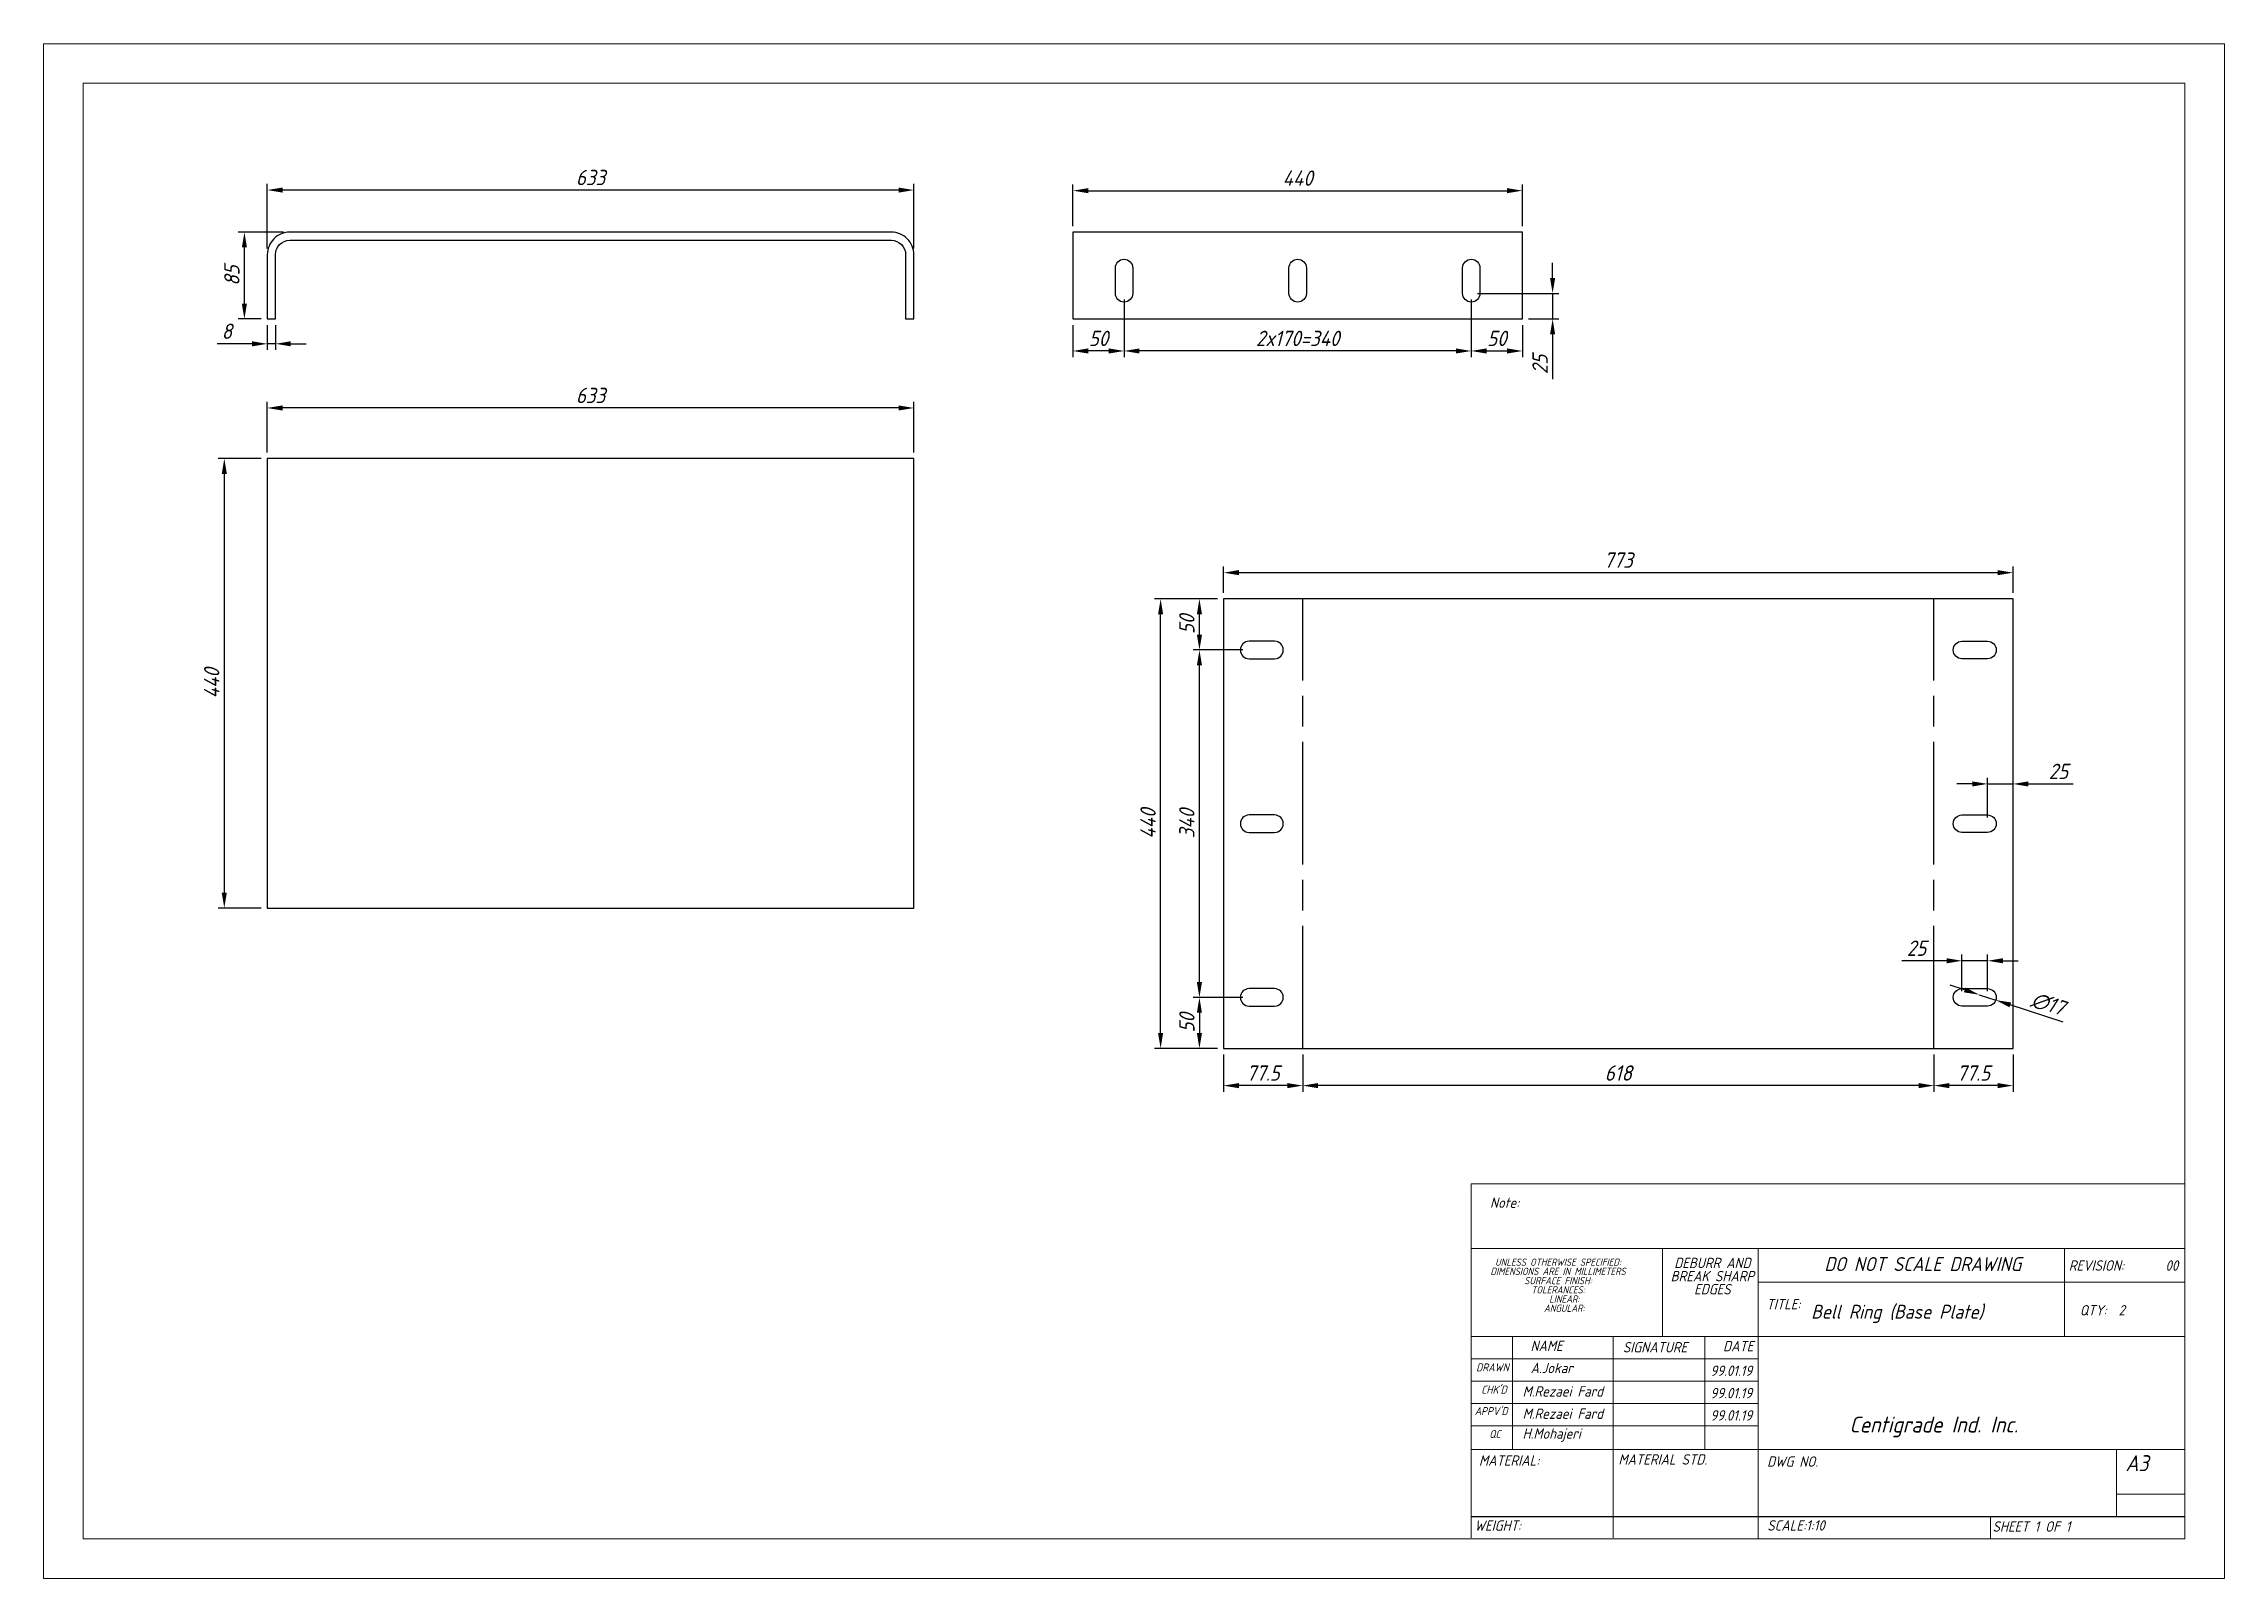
# Model space of a CAD drawing. Header units: millimetres. Extents: x 5537 to 7672, y 775 to 2278.
import ezdxf

# ---------------------------------------------------------------- set-up
doc = ezdxf.new("R2010")
doc.units = ezdxf.units.MM
doc.header["$LTSCALE"] = 5
doc.linetypes.add('ACAD_ISO08W100', pattern=[36, 24, -3, 6, -3])
doc.linetypes.add('SLD-Solid', pattern=[0])
doc.styles.add('GENISO', font='geniso.shx', dxfattribs={"oblique": 15})
doc.dimstyles.new('Scale', dxfattribs={"dimscale": 6, "dimtxt": 2.5, "dimasz": 2.5, "dimexe": 1, "dimexo": 1, "dimgap": 0.8, "dimtad": 1, "dimdec": 0, "dimzin": 0, "dimtxsty": 'GENISO', "dimcen": 2.5, "dimclrd": 1, "dimclre": 1, "dimclrt": 256, "dimadec": 0, "dimazin": 0, "dimtfac": 1, "dimtdec": 0, "dimtmove": 0, "dimatfit": 3, "dimfxl": 1, "dimtzin": 0, "dimlwd": -1, "dimlwe": -1, "dimarcsym": 0})

# ---------------------------------------------------------------- blocks, each defined once
blk = doc.blocks.new('*D3')
at = {"color": 1, "transparency": 16777216}
for p, q in [((5756.4, 2077.1), (5756.4, 2140.3)), ((6389.4, 2077.1), (6389.4, 2140.3)), ((6374.4, 2134.3), (5771.4, 2134.3))]:
    blk.add_line(p, q, dxfattribs=at)
for points in [[(5771.4, 2136.8), (5771.4, 2131.8), (5756.4, 2134.3)], [(6374.4, 2136.8), (6374.4, 2131.8), (6389.4, 2134.3)]]:
    blk.add_solid(points, dxfattribs=at)
at = {"layer": 'Defpoints', "color": 0, "transparency": 16777216}
for p in [(5756.4, 2134.3), (5756.4, 2071.1), (6389.4, 2071.1)]:
    blk.add_point(p, dxfattribs=at)
at = {"transparency": 16777216, "insert": (6072.9, 2146.6), "char_height": 15, "attachment_point": 5, "style": 'GENISO'}
blk.add_mtext('633', dxfattribs=at)
blk = doc.blocks.new('*D4')
at = {"color": 1, "transparency": 16777216}
for p, q in [((5772.4, 2093.1), (5728, 2093.1)), ((5734, 2023.1), (5734, 2078.1)), ((5750.4, 2008.1), (5728, 2008.1))]:
    blk.add_line(p, q, dxfattribs=at)
for points in [[(5731.5, 2078.1), (5736.5, 2078.1), (5734, 2093.1)], [(5731.5, 2023.1), (5736.5, 2023.1), (5734, 2008.1)]]:
    blk.add_solid(points, dxfattribs=at)
at = {"layer": 'Defpoints', "color": 0, "transparency": 16777216}
for p in [(5734, 2093.1), (5778.4, 2093.1), (5756.4, 2008.1)]:
    blk.add_point(p, dxfattribs=at)
at = {"transparency": 16777216, "insert": (5721.7, 2050.6), "char_height": 15, "attachment_point": 5, "rotation": 90, "style": 'GENISO'}
blk.add_mtext('85', dxfattribs=at)
blk = doc.blocks.new('*D5')
at = {"color": 1, "transparency": 16777216}
for p, q in [((5756.4, 2002.1), (5756.4, 1977.8)), ((5764.4, 2002.1), (5764.4, 1977.8)), ((5741.4, 1983.8), (5707.2, 1983.8)), ((5764.4, 1983.8), (5756.4, 1983.8)), ((5779.4, 1983.8), (5794.4, 1983.8))]:
    blk.add_line(p, q, dxfattribs=at)
for points in [[(5741.4, 1986.3), (5741.4, 1981.3), (5756.4, 1983.8)], [(5779.4, 1986.3), (5779.4, 1981.3), (5764.4, 1983.8)]]:
    blk.add_solid(points, dxfattribs=at)
at = {"layer": 'Defpoints', "color": 0, "transparency": 16777216}
for p in [(5756.4, 2008.1), (5764.4, 2008.1), (5756.4, 1983.8)]:
    blk.add_point(p, dxfattribs=at)
at = {"transparency": 16777216, "insert": (5716.8, 1996.1), "char_height": 15, "attachment_point": 5, "style": 'GENISO'}
blk.add_mtext('8', dxfattribs=at)
blk = doc.blocks.new('*D6')
at = {"color": 1, "transparency": 16777216}
for p, q in [((6545.2, 2099.1), (6545.2, 2139.7)), ((6985.2, 2099.1), (6985.2, 2139.7)), ((6560.2, 2133.7), (6970.2, 2133.7))]:
    blk.add_line(p, q, dxfattribs=at)
for points in [[(6560.2, 2136.2), (6560.2, 2131.2), (6545.2, 2133.7)], [(6970.2, 2136.2), (6970.2, 2131.2), (6985.2, 2133.7)]]:
    blk.add_solid(points, dxfattribs=at)
at = {"layer": 'Defpoints', "color": 0, "transparency": 16777216}
for p in [(6985.2, 2133.7), (6545.2, 2093.1), (6985.2, 2093.1)]:
    blk.add_point(p, dxfattribs=at)
at = {"transparency": 16777216, "insert": (6765.2, 2146), "char_height": 15, "attachment_point": 5, "style": 'GENISO'}
blk.add_mtext('440', dxfattribs=at)
blk = doc.blocks.new('*D7')
at = {"color": 1, "transparency": 16777216}
for p, q in [((6595.2, 2027.1), (6595.2, 1970.8)), ((6545.2, 2002.1), (6545.2, 1970.8)), ((6580.2, 1976.8), (6560.2, 1976.8))]:
    blk.add_line(p, q, dxfattribs=at)
for points in [[(6560.2, 1979.3), (6560.2, 1974.3), (6545.2, 1976.8)], [(6580.2, 1979.3), (6580.2, 1974.3), (6595.2, 1976.8)]]:
    blk.add_solid(points, dxfattribs=at)
at = {"layer": 'Defpoints', "color": 0, "transparency": 16777216}
for p in [(6595.2, 2033.1), (6545.2, 2008.1), (6545.2, 1976.8)]:
    blk.add_point(p, dxfattribs=at)
at = {"transparency": 16777216, "insert": (6570.2, 1989.1), "char_height": 15, "attachment_point": 5, "style": 'GENISO'}
blk.add_mtext('50', dxfattribs=at)
blk = doc.blocks.new('*D8')
at = {"color": 1, "transparency": 16777216}
for p, q in [((6595.2, 2027.1), (6595.2, 1970.8)), ((6935.2, 2027.1), (6935.2, 1970.8)), ((6920.2, 1976.8), (6610.2, 1976.8))]:
    blk.add_line(p, q, dxfattribs=at)
for points in [[(6610.2, 1979.3), (6610.2, 1974.3), (6595.2, 1976.8)], [(6920.2, 1979.3), (6920.2, 1974.3), (6935.2, 1976.8)]]:
    blk.add_solid(points, dxfattribs=at)
at = {"layer": 'Defpoints', "color": 0, "transparency": 16777216}
for p in [(6595.2, 2033.1), (6935.2, 2033.1), (6595.2, 1976.8)]:
    blk.add_point(p, dxfattribs=at)
at = {"transparency": 16777216, "insert": (6765.2, 1989.1), "char_height": 15, "attachment_point": 5, "style": 'GENISO'}
blk.add_mtext('2x170=340', dxfattribs=at)
blk = doc.blocks.new('*D9')
at = {"color": 1, "transparency": 16777216}
for p, q in [((6935.2, 2027.1), (6935.2, 1970.8)), ((6985.2, 2002.1), (6985.2, 1970.8)), ((6950.2, 1976.8), (6970.2, 1976.8))]:
    blk.add_line(p, q, dxfattribs=at)
for points in [[(6950.2, 1979.3), (6950.2, 1974.3), (6935.2, 1976.8)], [(6970.2, 1979.3), (6970.2, 1974.3), (6985.2, 1976.8)]]:
    blk.add_solid(points, dxfattribs=at)
at = {"layer": 'Defpoints', "color": 0, "transparency": 16777216}
for p in [(6935.2, 2033.1), (6985.2, 2008.1), (6985.2, 1976.8)]:
    blk.add_point(p, dxfattribs=at)
at = {"transparency": 16777216, "insert": (6960.2, 1989.1), "char_height": 15, "attachment_point": 5, "style": 'GENISO'}
blk.add_mtext('50', dxfattribs=at)
blk = doc.blocks.new('*D10')
at = {"color": 1, "transparency": 16777216}
for p, q in [((7014.8, 2048.1), (7014.8, 2063.1)), ((6941.2, 2033.1), (7020.8, 2033.1)), ((7014.8, 2033.1), (7014.8, 2008.1)), ((6991.2, 2008.1), (7020.8, 2008.1)), ((7014.8, 1993.1), (7014.8, 1949.2))]:
    blk.add_line(p, q, dxfattribs=at)
for points in [[(7012.3, 2048.1), (7017.3, 2048.1), (7014.8, 2033.1)], [(7012.3, 1993.1), (7017.3, 1993.1), (7014.8, 2008.1)]]:
    blk.add_solid(points, dxfattribs=at)
at = {"layer": 'Defpoints', "color": 0, "transparency": 16777216}
for p in [(6935.2, 2033.1), (6985.2, 2008.1), (7014.8, 2008.1)]:
    blk.add_point(p, dxfattribs=at)
at = {"transparency": 16777216, "insert": (7002.5, 1963.6), "char_height": 15, "attachment_point": 5, "rotation": 90, "style": 'GENISO'}
blk.add_mtext('25', dxfattribs=at)
blk = doc.blocks.new('*D11')
at = {"color": 1, "transparency": 16777216}
for p, q in [((5756.4, 1877.5), (5756.4, 1927)), ((6389.4, 1877.5), (6389.4, 1927)), ((6374.4, 1921), (5771.4, 1921))]:
    blk.add_line(p, q, dxfattribs=at)
for points in [[(5771.4, 1923.5), (5771.4, 1918.5), (5756.4, 1921)], [(6374.4, 1923.5), (6374.4, 1918.5), (6389.4, 1921)]]:
    blk.add_solid(points, dxfattribs=at)
at = {"layer": 'Defpoints', "color": 0, "transparency": 16777216}
for p in [(5756.4, 1921), (5756.4, 1871.5), (6389.4, 1871.5)]:
    blk.add_point(p, dxfattribs=at)
at = {"transparency": 16777216, "insert": (6072.9, 1933.3), "char_height": 15, "attachment_point": 5, "style": 'GENISO'}
blk.add_mtext('633', dxfattribs=at)
blk = doc.blocks.new('*D12')
at = {"color": 1, "transparency": 16777216}
for p, q in [((5750.4, 1871.5), (5708.3, 1871.5)), ((5714.3, 1856.5), (5714.3, 1446.5)), ((5750.4, 1431.5), (5708.3, 1431.5))]:
    blk.add_line(p, q, dxfattribs=at)
for points in [[(5711.8, 1856.5), (5716.8, 1856.5), (5714.3, 1871.5)], [(5711.8, 1446.5), (5716.8, 1446.5), (5714.3, 1431.5)]]:
    blk.add_solid(points, dxfattribs=at)
at = {"layer": 'Defpoints', "color": 0, "transparency": 16777216}
for p in [(5756.4, 1871.5), (5714.3, 1431.5), (5756.4, 1431.5)]:
    blk.add_point(p, dxfattribs=at)
at = {"transparency": 16777216, "insert": (5702, 1651.5), "char_height": 15, "attachment_point": 5, "rotation": 90, "style": 'GENISO'}
blk.add_mtext('440', dxfattribs=at)
blk = doc.blocks.new('*D13')
at = {"color": 1, "transparency": 16777216}
for p, q in [((6692.6, 1740.1), (6692.6, 1765.8)), ((6707.6, 1759.8), (7450.6, 1759.8)), ((7465.6, 1740.1), (7465.6, 1765.8))]:
    blk.add_line(p, q, dxfattribs=at)
for points in [[(6707.6, 1762.3), (6707.6, 1757.3), (6692.6, 1759.8)], [(7450.6, 1762.3), (7450.6, 1757.3), (7465.6, 1759.8)]]:
    blk.add_solid(points, dxfattribs=at)
at = {"layer": 'Defpoints', "color": 0, "transparency": 16777216}
for p in [(7465.6, 1759.8), (6692.6, 1734.1), (7465.6, 1734.1)]:
    blk.add_point(p, dxfattribs=at)
at = {"transparency": 16777216, "insert": (7079.1, 1772.1), "char_height": 15, "attachment_point": 5, "style": 'GENISO'}
blk.add_mtext('773', dxfattribs=at)
blk = doc.blocks.new('*D14')
at = {"color": 1, "transparency": 16777216}
for p, q in [((6686.6, 1734.1), (6625, 1734.1)), ((6631, 1309.1), (6631, 1719.1)), ((6686.6, 1294.1), (6625, 1294.1))]:
    blk.add_line(p, q, dxfattribs=at)
for points in [[(6628.5, 1719.1), (6633.5, 1719.1), (6631, 1734.1)], [(6628.5, 1309.1), (6633.5, 1309.1), (6631, 1294.1)]]:
    blk.add_solid(points, dxfattribs=at)
at = {"layer": 'Defpoints', "color": 0, "transparency": 16777216}
for p in [(6631, 1734.1), (6692.6, 1734.1), (6692.6, 1294.1)]:
    blk.add_point(p, dxfattribs=at)
at = {"transparency": 16777216, "insert": (6618.7, 1514.1), "char_height": 15, "attachment_point": 5, "rotation": 90, "style": 'GENISO'}
blk.add_mtext('440', dxfattribs=at)
blk = doc.blocks.new('*D15')
at = {"color": 1, "transparency": 16777216}
for p, q in [((6692.6, 1288.1), (6692.6, 1251.7)), ((6770.1, 1288.1), (6770.1, 1251.7)), ((6755.1, 1257.7), (6707.6, 1257.7))]:
    blk.add_line(p, q, dxfattribs=at)
for points in [[(6707.6, 1260.2), (6707.6, 1255.2), (6692.6, 1257.7)], [(6755.1, 1260.2), (6755.1, 1255.2), (6770.1, 1257.7)]]:
    blk.add_solid(points, dxfattribs=at)
at = {"layer": 'Defpoints', "color": 0, "transparency": 16777216}
for p in [(6692.6, 1294.1), (6770.1, 1294.1), (6692.6, 1257.7)]:
    blk.add_point(p, dxfattribs=at)
at = {"transparency": 16777216, "insert": (6731.3, 1270), "char_height": 15, "attachment_point": 5, "style": 'GENISO'}
blk.add_mtext('77.5', dxfattribs=at)
blk = doc.blocks.new('*D16')
at = {"color": 1, "transparency": 16777216}
for p, q in [((7388.1, 1288.1), (7388.1, 1251.7)), ((7465.6, 1288.1), (7465.6, 1251.7)), ((7450.6, 1257.7), (7403.1, 1257.7))]:
    blk.add_line(p, q, dxfattribs=at)
for points in [[(7403.1, 1260.2), (7403.1, 1255.2), (7388.1, 1257.7)], [(7450.6, 1260.2), (7450.6, 1255.2), (7465.6, 1257.7)]]:
    blk.add_solid(points, dxfattribs=at)
at = {"layer": 'Defpoints', "color": 0, "transparency": 16777216}
for p in [(7388.1, 1294.1), (7465.6, 1294.1), (7388.1, 1257.7)]:
    blk.add_point(p, dxfattribs=at)
at = {"transparency": 16777216, "insert": (7426.8, 1270), "char_height": 15, "attachment_point": 5, "style": 'GENISO'}
blk.add_mtext('77.5', dxfattribs=at)
blk = doc.blocks.new('*D17')
at = {"color": 1, "transparency": 16777216}
for p, q in [((6770.1, 1288.1), (6770.1, 1251.7)), ((7388.1, 1288.1), (7388.1, 1251.7)), ((7373.1, 1257.7), (6785.1, 1257.7))]:
    blk.add_line(p, q, dxfattribs=at)
for points in [[(6785.1, 1260.2), (6785.1, 1255.2), (6770.1, 1257.7)], [(7373.1, 1260.2), (7373.1, 1255.2), (7388.1, 1257.7)]]:
    blk.add_solid(points, dxfattribs=at)
at = {"layer": 'Defpoints', "color": 0, "transparency": 16777216}
for p in [(6770.1, 1294.1), (7388.1, 1294.1), (6770.1, 1257.7)]:
    blk.add_point(p, dxfattribs=at)
at = {"transparency": 16777216, "insert": (7079.1, 1270), "char_height": 15, "attachment_point": 5, "style": 'GENISO'}
blk.add_mtext('618', dxfattribs=at)
blk = doc.blocks.new('*D18')
at = {"color": 1, "transparency": 16777216}
for p, q in [((7400.6, 1379.9), (7356.6, 1379.9)), ((7415.6, 1350.1), (7415.6, 1385.9)), ((7440.6, 1379.9), (7415.6, 1379.9)), ((7440.6, 1350.1), (7440.6, 1385.9)), ((7455.6, 1379.9), (7470.6, 1379.9))]:
    blk.add_line(p, q, dxfattribs=at)
for points in [[(7400.6, 1382.4), (7400.6, 1377.4), (7415.6, 1379.9)], [(7455.6, 1382.4), (7455.6, 1377.4), (7440.6, 1379.9)]]:
    blk.add_solid(points, dxfattribs=at)
at = {"layer": 'Defpoints', "color": 0, "transparency": 16777216}
for p in [(7415.6, 1379.9), (7415.6, 1344.1), (7440.6, 1344.1)]:
    blk.add_point(p, dxfattribs=at)
at = {"transparency": 16777216, "insert": (7371.1, 1392.2), "char_height": 15, "attachment_point": 5, "style": 'GENISO'}
blk.add_mtext('25', dxfattribs=at)
blk = doc.blocks.new('*D19')
at = {"color": 1, "transparency": 16777216}
for p, q in [((7418.2, 1351.4), (7404, 1356)), ((7432.5, 1346.7), (7448.6, 1341.4)), ((7514.8, 1319.8), (7462.9, 1336.8))]:
    blk.add_line(p, q, dxfattribs=at)
for points in [[(7419, 1353.7), (7417.4, 1349), (7432.5, 1346.7)], [(7463.7, 1339.1), (7462.1, 1334.4), (7448.6, 1341.4)]]:
    blk.add_solid(points, dxfattribs=at)
at = {"layer": 'Defpoints', "color": 0, "transparency": 16777216}
for p in [(7432.5, 1346.7), (7448.6, 1341.4)]:
    blk.add_point(p, dxfattribs=at)
at = {"transparency": 16777216, "insert": (7499.8, 1337.7), "char_height": 15, "attachment_point": 5, "rotation": 341.9167, "style": 'GENISO'}
blk.add_mtext('∅17', dxfattribs=at)
blk = doc.blocks.new('*D20')
at = {"color": 1, "transparency": 16777216}
for p, q in [((6711.6, 1344.1), (6663, 1344.1)), ((6669, 1329.1), (6669, 1309.1)), ((6686.6, 1294.1), (6663, 1294.1))]:
    blk.add_line(p, q, dxfattribs=at)
for points in [[(6666.5, 1329.1), (6671.5, 1329.1), (6669, 1344.1)], [(6666.5, 1309.1), (6671.5, 1309.1), (6669, 1294.1)]]:
    blk.add_solid(points, dxfattribs=at)
at = {"layer": 'Defpoints', "color": 0, "transparency": 16777216}
for p in [(6717.6, 1344.1), (6669, 1294.1), (6692.6, 1294.1)]:
    blk.add_point(p, dxfattribs=at)
at = {"transparency": 16777216, "insert": (6656.7, 1319.1), "char_height": 15, "attachment_point": 5, "rotation": 90, "style": 'GENISO'}
blk.add_mtext('50', dxfattribs=at)
blk = doc.blocks.new('*D21')
at = {"color": 1, "transparency": 16777216}
for p, q in [((6711.6, 1684.1), (6663, 1684.1)), ((6669, 1359.1), (6669, 1669.1)), ((6711.6, 1344.1), (6663, 1344.1))]:
    blk.add_line(p, q, dxfattribs=at)
for points in [[(6666.5, 1669.1), (6671.5, 1669.1), (6669, 1684.1)], [(6666.5, 1359.1), (6671.5, 1359.1), (6669, 1344.1)]]:
    blk.add_solid(points, dxfattribs=at)
at = {"layer": 'Defpoints', "color": 0, "transparency": 16777216}
for p in [(6669, 1684.1), (6717.6, 1684.1), (6717.6, 1344.1)]:
    blk.add_point(p, dxfattribs=at)
at = {"transparency": 16777216, "insert": (6656.7, 1514.1), "char_height": 15, "attachment_point": 5, "rotation": 90, "style": 'GENISO'}
blk.add_mtext('340', dxfattribs=at)
blk = doc.blocks.new('*D22')
at = {"color": 1, "transparency": 16777216}
for p, q in [((6686.6, 1734.1), (6663, 1734.1)), ((6669, 1699.1), (6669, 1719.1)), ((6711.6, 1684.1), (6663, 1684.1))]:
    blk.add_line(p, q, dxfattribs=at)
for points in [[(6666.5, 1719.1), (6671.5, 1719.1), (6669, 1734.1)], [(6666.5, 1699.1), (6671.5, 1699.1), (6669, 1684.1)]]:
    blk.add_solid(points, dxfattribs=at)
at = {"layer": 'Defpoints', "color": 0, "transparency": 16777216}
for p in [(6669, 1734.1), (6692.6, 1734.1), (6717.6, 1684.1)]:
    blk.add_point(p, dxfattribs=at)
at = {"transparency": 16777216, "insert": (6656.7, 1709.1), "char_height": 15, "attachment_point": 5, "rotation": 90, "style": 'GENISO'}
blk.add_mtext('50', dxfattribs=at)
blk = doc.blocks.new('*D23')
at = {"color": 1, "transparency": 16777216}
for p, q in [((7440.6, 1520.1), (7440.6, 1559)), ((7465.6, 1520.1), (7465.6, 1559)), ((7425.6, 1553), (7410.6, 1553)), ((7440.6, 1553), (7465.6, 1553)), ((7480.6, 1553), (7524.5, 1553))]:
    blk.add_line(p, q, dxfattribs=at)
for points in [[(7425.6, 1555.5), (7425.6, 1550.5), (7440.6, 1553)], [(7480.6, 1555.5), (7480.6, 1550.5), (7465.6, 1553)]]:
    blk.add_solid(points, dxfattribs=at)
at = {"layer": 'Defpoints', "color": 0, "transparency": 16777216}
for p in [(7465.6, 1553), (7440.6, 1514.1), (7465.6, 1514.1)]:
    blk.add_point(p, dxfattribs=at)
at = {"transparency": 16777216, "insert": (7510, 1565.3), "char_height": 15, "attachment_point": 5, "style": 'GENISO'}
blk.add_mtext('25', dxfattribs=at)

msp = doc.modelspace()

# ---------------------------------------------------------------- linework, layer by layer
for p, q in [((7465.6, 1734.1), (6692.6, 1734.1)), ((6692.6, 1734.1), (6692.6, 1294.1)), ((7465.6, 1294.1), (7465.6, 1734.1)), ((6692.6, 1294.1), (7465.6, 1294.1)), ((6935.2, 835.8), (7633.9, 835.8))]:
    msp.add_line(p, q)
at = {"linetype": 'ACAD_ISO08W100'}
for p, q in [((6770.1, 1294.1), (6770.1, 1734.1)), ((7388.1, 1294.1), (7388.1, 1734.1))]:
    msp.add_line(p, q, dxfattribs=at)
at = {"color": 7, "linetype": 'SLD-Solid', "lineweight": 0}
for p, q in [((6935.2, 1161.7), (7633.9, 1161.7)), ((6935.2, 1161.7), (6935.2, 1098.2)), ((6935.2, 1098.2), (7633.9, 1098.2)), ((6935.2, 1098.2), (6935.2, 815.2)), ((7122.5, 1098.2), (7122.5, 1012)), ((7216.2, 1098.2), (7216.2, 814)), ((7516, 1012), (7516, 1098.2)), ((7633.9, 1065.4), (7216.2, 1065.4)), ((7633.9, 1012), (6935.2, 1012)), ((6975.4, 1012), (6975.4, 901.4)), ((7074.1, 1012), (7074.1, 815.2)), ((7163.7, 1012), (7163.7, 901.4)), ((7216.2, 815.2), (7216.2, 1012)), ((7216.2, 990.2), (6935.2, 990.2)), ((7216.2, 968.3), (6935.2, 968.3)), ((7216.2, 946.4), (6935.2, 946.4)), ((7216.2, 924.6), (6935.2, 924.6)), ((6988.8, 901.4), (6935.2, 901.4)), ((6988.8, 901.4), (7633.9, 901.4)), ((7567, 835.8), (7567, 901.4)), ((7633.9, 857.7), (7567, 857.7)), ((7443.6, 814), (7443.6, 835.8))]:
    msp.add_line(p, q, dxfattribs=at)
for points in [[(5537.4, 2277.6), (7672.5, 2277.6), (7672.5, 775.4), (5537.4, 775.4)], [(5576, 2239.1), (7633.9, 2239.1), (7633.9, 814), (5576, 814)]]:
    msp.add_lwpolyline(points, close=True, dxfattribs=at)
for points in [[(5764.4, 2008.1), (5764.4, 2071.1, -0.414214), (5778.4, 2085.1), (6367.4, 2085.1, -0.414214), (6381.4, 2071.1), (6381.4, 2008.1), (6389.4, 2008.1), (6389.4, 2071.1, 0.414214), (6367.4, 2093.1), (5778.4, 2093.1, 0.414214), (5756.4, 2071.1), (5756.4, 2008.1)], [(6586.7, 2058.1, -1), (6603.7, 2058.1), (6603.7, 2033.1, -1), (6586.7, 2033.1)], [(6756.7, 2058.1, -1), (6773.7, 2058.1), (6773.7, 2033.1, -1), (6756.7, 2033.1)], [(6926.7, 2058.1, -1), (6943.7, 2058.1), (6943.7, 2033.1, -1), (6926.7, 2033.1)], [(6742.6, 1675.6, 1), (6742.6, 1692.6), (6717.6, 1692.6, 1), (6717.6, 1675.6)], [(7415.6, 1675.6, -1), (7415.6, 1692.6), (7440.6, 1692.6, -1), (7440.6, 1675.6)], [(6742.6, 1505.6, 1), (6742.6, 1522.6), (6717.6, 1522.6, 1), (6717.6, 1505.6)], [(7415.6, 1505.6, -1), (7415.6, 1522.6), (7440.6, 1522.6, -1), (7440.6, 1505.6)], [(6742.6, 1335.6, 1), (6742.6, 1352.6), (6717.6, 1352.6, 1), (6717.6, 1335.6)], [(7415.6, 1335.6, -1), (7415.6, 1352.6), (7440.6, 1352.6, -1), (7440.6, 1335.6)]]:
    msp.add_lwpolyline(points, format="xyb", close=True)
for points in [[(6985.2, 2093.1), (6545.2, 2093.1), (6545.2, 2008.1), (6985.2, 2008.1)], [(6389.4, 1871.5), (5756.4, 1871.5), (5756.4, 1431.5), (6389.4, 1431.5)]]:
    msp.add_lwpolyline(points, close=True)

# ---------------------------------------------------------------- texts
at = {"attachment_point": 5, "style": 'GENISO'}
for s, insert, char_height in [('Note:', (6967.8, 1143.1), 10.14), ('DEBURR AND', (7171.2, 1084.1), 10.14), ('DO NOT SCALE DRAWING', (7377.2, 1083), 13.655), ('DIMENSIONS ARE IN MILLIMETERS', (7020.1, 1075.9), 7.1), ('UNLESS OTHERWISE SPECIFIED:', (7020.1, 1084.9), 7.1), ('SURFACE FINISH:', (7020.1, 1066.8), 7.1), ('BREAK SHARP', (7171.2, 1071.2), 10.144), ('REVISION:       00', (7573.7, 1081.6), 10.144), ('TOLERANCES:', (7020.1, 1057.8), 7.1), ('LINEAR:', (7026.2, 1048.8), 7.1), ('EDGES', (7171.2, 1058.4), 10.14), ('TITLE:', (7240.8, 1043.8), 10.14), ('ANGULAR:', (7026.2, 1039.8), 7.1), ('Bell Ring (Base Plate)', (7352.2, 1034.3), 13.655), ('QTY:  2', (7553, 1037.8), 10.14), ('NAME', (7008.9, 1003), 10.14), ('SIGNATURE', (7115.1, 1001.6), 10.14), ('DATE', (7196.5, 1002.7), 10.14), ('DRAWN', (6955.9, 981.9), 7.8), ('A.Jokar', (7013.9, 981.3), 10.14), ('99.01.19', (7189.7, 978.6), 10.14), ("CHK'D", (6957.4, 960.1), 7.8), ('M.Rezaei Fard', (7024.8, 958.4), 10.144), ('99.01.19', (7189.7, 956.7), 10.14), ("APPV'D", (6954.6, 939.1), 7.8), ('M.Rezaei Fard', (7024.8, 936.6), 10.144), ('99.01.19', (7189.7, 934.9), 10.14), ('QC', (6958.3, 916.7), 7.8), ('H.Mohajeri', (7013.9, 915.6), 10.14), ('Centigrade Ind. Inc.', (7387.9, 923.6), 15.605), ('MATERIAL STD.', (7122.6, 891.8), 10.144), ('MATERIAL:', (6972.2, 890.7), 10.14), ('DWG NO.', (7249.7, 889.7), 10.14), ('A3', (7586.9, 888.1), 15.61), ('WEIGHT:', (6961.1, 827), 10.14), ('SCALE:1:10', (7253.1, 827.2), 10.14), ('SHEET 1 OF 1', (7483.6, 826.1), 10.144)]:
    msp.add_mtext(s, dxfattribs=dict(at, insert=insert, char_height=char_height))

# ---------------------------------------------------------------- dimensions: what is measured, and where the dimension line sits
for base, p1, p2, picture, middle in [((5756.4, 2134.3), (6389.4, 2071.1), (5756.4, 2071.1), '*D3', (6072.9, 2146.6)), ((6985.2, 2133.7), (6545.2, 2093.1), (6985.2, 2093.1), '*D6', (6765.2, 2146)), ((6545.2, 1976.8), (6595.2, 2033.1), (6545.2, 2008.1), '*D7', (6570.2, 1989.1)), ((6985.2, 1976.8), (6935.2, 2033.1), (6985.2, 2008.1), '*D9', (6960.2, 1989.1)), ((5756.4, 1983.8), (5764.4, 2008.1), (5756.4, 2008.1), '*D5', (5716.8, 1996.1)), ((5756.4, 1921), (6389.4, 1871.5), (5756.4, 1871.5), '*D11', (6072.9, 1933.3)), ((7465.6, 1759.8), (6692.6, 1734.1), (7465.6, 1734.1), '*D13', (7079.1, 1772.1)), ((7465.6, 1553), (7440.6, 1514.1), (7465.6, 1514.1), '*D23', (7510, 1565.3)), ((7415.6, 1379.9), (7440.6, 1344.1), (7415.6, 1344.1), '*D18', (7371.1, 1392.2)), ((6770.1, 1257.7), (7388.1, 1294.1), (6770.1, 1294.1), '*D17', (7079.1, 1270))]:
    dim = msp.add_linear_dim(base=base, p1=p1, p2=p2, dimstyle='Scale')
    dim.commit()
    dim.dimension.update_dxf_attribs({"geometry": picture, "text_midpoint": middle})
for base, p1, p2, picture, middle in [((5734, 2093.1), (5756.4, 2008.1), (5778.4, 2093.1), '*D4', (5721.7, 2050.6)), ((7014.8, 2008.1), (6935.2, 2033.1), (6985.2, 2008.1), '*D10', (7002.5, 1963.6)), ((5714.3, 1431.5), (5756.4, 1871.5), (5756.4, 1431.5), '*D12', (5702, 1651.5)), ((6669, 1734.1), (6717.6, 1684.1), (6692.6, 1734.1), '*D22', (6656.7, 1709.1)), ((6669, 1684.1), (6717.6, 1344.1), (6717.6, 1684.1), '*D21', (6656.7, 1514.1)), ((6669, 1294.1), (6717.6, 1344.1), (6692.6, 1294.1), '*D20', (6656.7, 1319.1))]:
    dim = msp.add_linear_dim(base=base, p1=p1, p2=p2, angle=90, dimstyle='Scale')
    dim.commit()
    dim.dimension.update_dxf_attribs({"geometry": picture, "text_midpoint": middle})
for base, p1, p2, text, picture, middle in [((6595.2, 1976.8), (6935.2, 2033.1), (6595.2, 2033.1), '2x170=<>', '*D8', (6765.2, 1989.1)), ((6692.6, 1257.7), (6770.1, 1294.1), (6692.6, 1294.1), '77.5', '*D15', (6731.3, 1270)), ((7388.1, 1257.7), (7465.6, 1294.1), (7388.1, 1294.1), '77.5', '*D16', (7426.8, 1270))]:
    dim = msp.add_linear_dim(base=base, p1=p1, p2=p2, text=text, dimstyle='Scale')
    dim.commit()
    dim.dimension.update_dxf_attribs({"geometry": picture, "text_midpoint": middle})
dim = msp.add_linear_dim(base=(6631, 1734.1), p1=(6692.6, 1294.1), p2=(6692.6, 1734.1), angle=90, dimstyle='Scale')
dim.commit()
dim.dimension.update_dxf_attribs({"geometry": '*D14', "text_midpoint": (6631, 1514.1), "dimtype": 160})
dim = msp.add_diameter_dim_2p(p1=(7432.5, 1346.7), p2=(7448.6, 1341.4), dimstyle='Scale')
dim.commit()
dim.dimension.update_dxf_attribs({"geometry": '*D19', "text_midpoint": (7499.8, 1337.7)})

doc.saveas('drawing.dxf')
